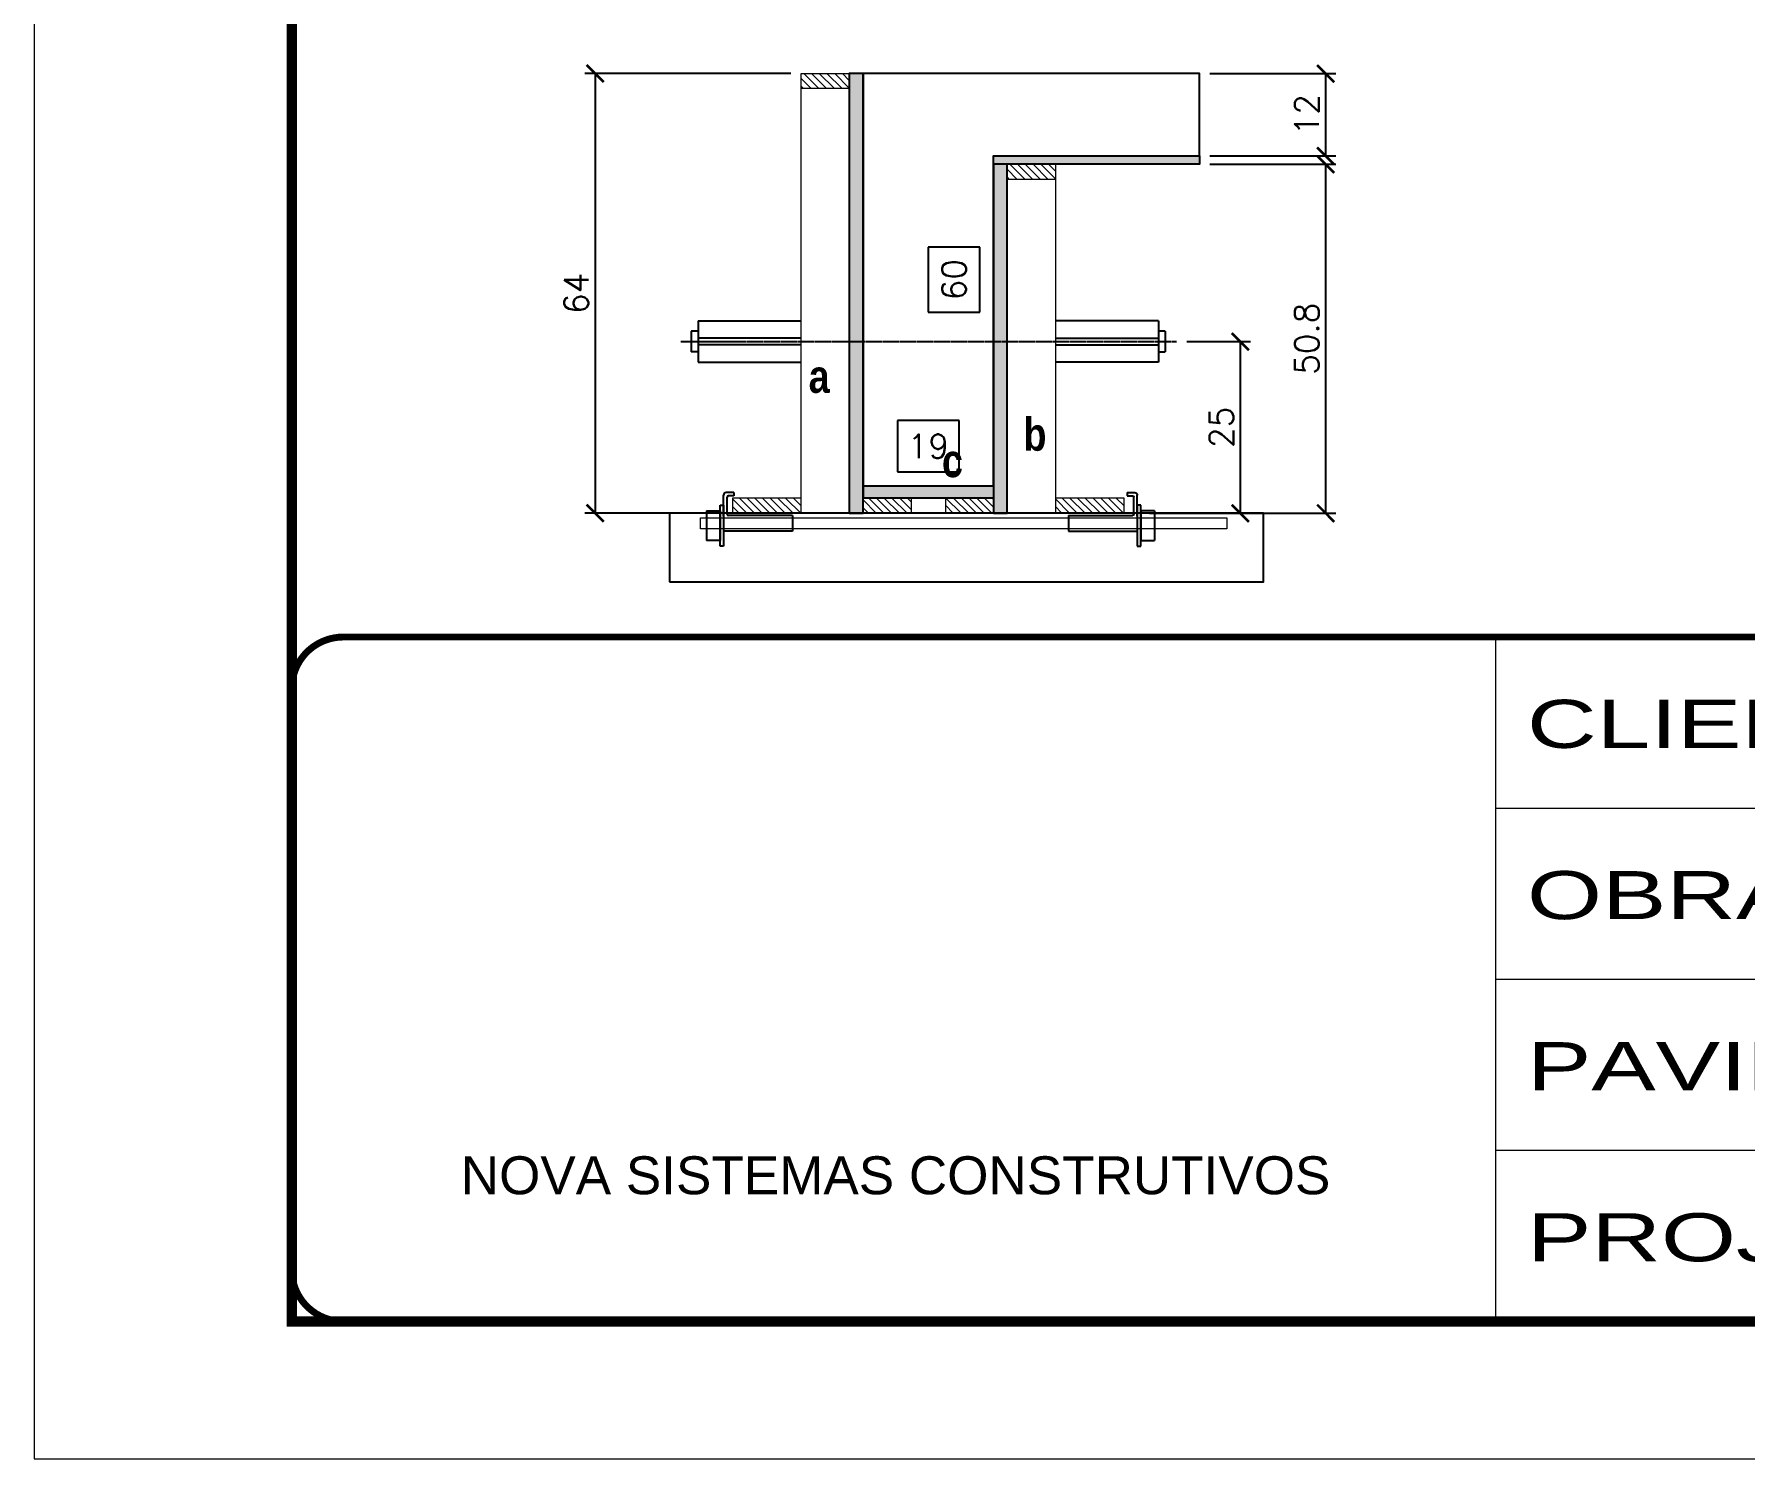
# Model space of a CAD drawing. Extents: x -20960 to -5926, y -2106 to 21915.
# Drawn here: x -10622 to -10123.9, y 10528.2 to 10943 of the extents above; entities that cross this region are included whole.
import ezdxf

# ---------------------------------------------------------------- set-up
doc = ezdxf.new("R2010")
doc.units = 0
for name, pattern in [('CONTINUO', [0]), ('DASHED', [0.75, 0.5, -0.25]), ('HIDDEN', [0.375, 0.25, -0.125])]:
    doc.linetypes.add(name, pattern=pattern)
for name, color, linetype in [('barrote', 251, 'Continuous'), ('COTA', 241, 'Continuous'), ('Cota Seção (2x)', 4, 'Continuous'), ('detalhes', 4, 'Continuous'), ('Painéis', 200, 'Continuous'), ('presilha', 1, 'Continuous'), ('TENSOR', 3, 'Continuous')]:
    doc.layers.add(name, color=color, linetype=linetype)
for name, color, linetype, lineweight in [('CONCRETO', 251, 'Continuous', 25), ('Folhas', 255, 'Continuous', 9), ('Hachura', 251, 'Continuous', 9), ('Madeira', 126, 'Continuous', 18), ('SARRAFO DE PRESSAO', 251, 'DASHED', 9), ('SCO-___-LAJ', 2, 'Continuous', 0)]:
    doc.layers.add(name, color=color, linetype=linetype, lineweight=lineweight)
doc.styles.add('ARIAL', font='arial.ttf')
doc.styles.add('Romans', font='romans.shx')
doc.styles.add('TECNICA', font='techb___.ttf', dxfattribs={"height": 10})
doc.styles.add('Tecnologia', font='')
doc.styles.get('Tecnologia').set_extended_font_data('Forgotten Futurist')
doc.dimstyles.new('Cota Seção (2x)', dxfattribs={"dimtxt": 7, "dimasz": 5, "dimexe": 3, "dimexo": 3, "dimgap": 2, "dimtad": 3, "dimdec": 1, "dimlfac": 0.5, "dimzin": 12, "dimdsep": 46, "dimtxsty": 'Romans', "dimblk": 'ARCHTICK', "dimcen": 0, "dimclrd": 4, "dimclre": 4, "dimclrt": 1, "dimadec": 1, "dimazin": 3, "dimtfac": 1, "dimtdec": 1, "dimtmove": 0, "dimatfit": 3, "dimldrblk": 'OBLIQUE', "dimfxl": 1, "dimtolj": 1, "dimtzin": 12, "dimarcsym": 0})
doc.dimstyles.new('Cota Seção interna', dxfattribs={"dimtxt": 7, "dimasz": 6, "dimexe": 0.18, "dimexo": 2, "dimgap": -4, "dimtad": 3, "dimdec": 1, "dimlfac": 0.5, "dimzin": 12, "dimdsep": 46, "dimtxsty": 'Romans', "dimblk": 'ARCHTICK', "dimcen": 0.09, "dimse1": 1, "dimse2": 1, "dimsd1": 1, "dimsd2": 1, "dimclrd": 180, "dimclre": 5, "dimclrt": 1, "dimadec": 0, "dimazin": 3, "dimtfac": 1, "dimtdec": 1, "dimtofl": 0, "dimtmove": 0, "dimatfit": 3, "dimldrblk": 'ARCHTICK', "dimfxl": 1, "dimtolj": 1, "dimtzin": 0, "dimarcsym": 0})

# ---------------------------------------------------------------- blocks, each defined once
blk = doc.blocks.new('9999999999')
at = {"color": 30, "linetype": 'CONTINUO'}
for p, q in [((98564.56, 34230.21), (98564.56, 34429.45)), ((98564.56, 34379.64), (99583.98, 34379.64)), ((98564.56, 34329.83), (99487.98, 34329.83)), ((98564.56, 34280.02), (99487.98, 34280.02))]:
    blk.add_line(p, q, dxfattribs=at)
at = {"color": 30, "linetype": 'CONTINUO', "const_width": 2}
blk.add_lwpolyline([(99583.98, 34230.21), (99583.98, 34414.45, 0.414214), (99568.98, 34429.45), (98228.98, 34429.45, 0.414214), (98213.98, 34414.45), (98213.98, 34245.21, 0.414214), (98228.98, 34230.21), (99583.98, 34230.21)], format="xyb", dxfattribs=at)
at = {"layer": 'Folhas'}
blk.add_lwpolyline([(98138.98, 34190.21), (99623.98, 34190.21), (99623.98, 35240.21), (98138.98, 35240.21)], close=True, dxfattribs=at)
at = {"layer": 'Folhas', "color": 30, "const_width": 3}
blk.add_lwpolyline([(98213.98, 34230.21), (99583.98, 34230.21), (99583.98, 35200.21), (98213.98, 35200.21)], close=True, dxfattribs=at)
at = {"color": 7, "linetype": 'Continuous', "ltscale": 5, "style": 'ARIAL'}
blk.add_text('NOVA SISTEMAS CONSTRUTIVOS', height=11.0592, dxfattribs=at).set_placement((98263.19, 34267.21))
at = {"layer": 'Folhas', "color": 7, "style": 'Tecnologia', "width": 1.5}
for s, p in [('CLIENTE:', (98573.65, 34397.17)), ('OBRA:', (98573.65, 34347.31)), ('PAVIMENTO:', (98573.65, 34297.5)), ('PROJETO:', (98573.65, 34247.69))]:
    blk.add_text(s, height=14, dxfattribs=at).set_placement(p)
blk = doc.blocks.new('_ArchTick')
at = {"color": 0, "linetype": 'ByBlock', "const_width": 0.15}
blk.add_lwpolyline([(-0.5, -0.5), (0.5, 0.5)], dxfattribs=at)
blk = doc.blocks.new('*D1279')
at = {"layer": 'COTA', "color": 4, "lineweight": -2, "transparency": 16777216}
for p, q in [((-10279.67, 10905.11), (-10242.95, 10905.11)), ((-10245.95, 10803.51), (-10245.95, 10905.11)), ((-10297.27, 10803.51), (-10242.95, 10803.51))]:
    blk.add_line(p, q, dxfattribs=at)
at = {"layer": 'Defpoints', "color": 0, "transparency": 16777216}
for p in [(-10282.67, 10905.11), (-10245.95, 10905.11), (-10300.27, 10803.51)]:
    blk.add_point(p, dxfattribs=at)
at = {"layer": 'COTA', "color": 4, "lineweight": -2, "transparency": 16777216, "xscale": 5, "yscale": 5, "zscale": 5}
for p, rotation in [((-10245.95, 10905.11), 90), ((-10245.95, 10803.51), 270)]:
    blk.add_blockref('_ArchTick', p, dxfattribs=dict(at, rotation=rotation))
at = {"layer": 'COTA', "color": 1, "transparency": 16777216, "insert": (-10251.45, 10854.31), "char_height": 7, "attachment_point": 5, "rotation": 90, "style": 'Romans'}
blk.add_mtext('\\A1;50.8', dxfattribs=at)
blk = doc.blocks.new('_Oblique')
at = {"color": 0, "linetype": 'ByBlock', "lineweight": -2}
blk.add_line((-0.5, -0.5), (0.5, 0.5), dxfattribs=at)
blk = doc.blocks.new('*D1280')
at = {"layer": 'COTA', "color": 4, "lineweight": -2, "transparency": 16777216}
for p, q in [((-10279.67, 10931.51), (-10242.95, 10931.51)), ((-10245.95, 10907.51), (-10245.95, 10931.51)), ((-10279.67, 10907.51), (-10242.95, 10907.51))]:
    blk.add_line(p, q, dxfattribs=at)
at = {"layer": 'Defpoints', "color": 0, "transparency": 16777216}
for p in [(-10282.67, 10931.51), (-10245.95, 10931.51), (-10282.67, 10907.51)]:
    blk.add_point(p, dxfattribs=at)
at = {"layer": 'COTA', "color": 4, "lineweight": -2, "transparency": 16777216, "xscale": 5, "yscale": 5, "zscale": 5}
for p, rotation in [((-10245.95, 10931.51), 90), ((-10245.95, 10907.51), 270)]:
    blk.add_blockref('_ArchTick', p, dxfattribs=dict(at, rotation=rotation))
at = {"layer": 'COTA', "color": 1, "transparency": 16777216, "insert": (-10251.45, 10919.51), "char_height": 7, "attachment_point": 5, "rotation": 90, "style": 'Romans'}
blk.add_mtext('\\A1;12', dxfattribs=at)
blk = doc.blocks.new('*D1281')
at = {"layer": 'Cota Seção (2x)', "color": 180, "lineweight": -2, "transparency": 16777216}
for p, q in [((-10346.67, 10881.01), (-10361.67, 10881.01)), ((-10361.67, 10881.01), (-10361.67, 10862.01)), ((-10346.67, 10862.01), (-10346.67, 10881.01)), ((-10361.67, 10862.01), (-10346.67, 10862.01))]:
    blk.add_line(p, q, dxfattribs=at)
at = {"layer": 'Defpoints', "color": 0, "transparency": 16777216}
for p in [(-10342.67, 10931.51), (-10342.67, 10931.51), (-10342.67, 10811.51)]:
    blk.add_point(p, dxfattribs=at)
at = {"layer": 'Cota Seção (2x)', "color": 1, "transparency": 16777216, "insert": (-10354.17, 10871.51), "char_height": 7, "attachment_point": 5, "rotation": 90, "style": 'Romans'}
blk.add_mtext('\\A1;60', dxfattribs=at)
blk = doc.blocks.new('PRESILHA METÁLICA 1')
at = {"layer": 'presilha'}
for p, q in [((6, 15.5), (7.5, 15.5)), ((6, -2.5), (6, 15.5)), ((7.5, 10.64), (7.5, 19.86)), ((7.5, 15.5), (7.5, -2.5)), ((12, 21), (8.64, 21)), ((9, 11.57), (9, 18.93)), ((12, 19.5), (9.57, 19.5)), ((12, 21), (12, 19.5)), ((0, 13), (6, 13)), ((0, 13), (0, 0)), ((6, 13), (6, 0)), ((37.5, 11), (9.57, 11)), ((37.5, 11), (37.5, 4.1)), ((6, 0), (0, 0)), ((37.5, 4.1), (7.5, 4.1)), ((7.5, -2.5), (6, -2.5))]:
    blk.add_line(p, q, dxfattribs=at)
for centre, radius, start, end in [((8.64, 19.86), 1.14, 90, 180), ((9.57, 18.93), 0.57, 90, 180), ((9.57, 11.57), 0.57, 180, 270)]:
    blk.add_arc(centre, radius, start, end, dxfattribs=at)
blk = doc.blocks.new('*D1282')
at = {"layer": 'Cota Seção (2x)', "color": 180, "lineweight": -2, "transparency": 16777216}
for p, q in [((-10352.67, 10830.51), (-10370.67, 10830.51)), ((-10370.67, 10830.51), (-10370.67, 10815.51)), ((-10352.67, 10815.51), (-10352.67, 10830.51)), ((-10370.67, 10815.51), (-10352.67, 10815.51))]:
    blk.add_line(p, q, dxfattribs=at)
at = {"layer": 'Defpoints', "color": 0, "transparency": 16777216}
for p in [(-10342.67, 10811.51), (-10380.67, 10803.51), (-10342.67, 10803.51)]:
    blk.add_point(p, dxfattribs=at)
at = {"layer": 'Cota Seção (2x)', "color": 1, "transparency": 16777216, "insert": (-10361.67, 10823.01), "char_height": 7, "attachment_point": 5, "style": 'Romans'}
blk.add_mtext('\\A1;19', dxfattribs=at)
blk = doc.blocks.new('*D1283')
at = {"layer": 'COTA', "color": 4, "lineweight": -2, "transparency": 16777216}
for p, q in [((-10401.67, 10931.51), (-10461.64, 10931.51)), ((-10458.64, 10931.51), (-10458.64, 10803.51)), ((-10401.67, 10803.51), (-10461.64, 10803.51))]:
    blk.add_line(p, q, dxfattribs=at)
at = {"layer": 'Defpoints', "color": 0, "transparency": 16777216}
for p in [(-10398.67, 10931.51), (-10458.64, 10803.51), (-10398.67, 10803.51)]:
    blk.add_point(p, dxfattribs=at)
at = {"layer": 'COTA', "color": 4, "lineweight": -2, "transparency": 16777216, "xscale": 5, "yscale": 5, "zscale": 5}
for p, rotation in [((-10458.64, 10931.51), 90), ((-10458.64, 10803.51), 270)]:
    blk.add_blockref('_ArchTick', p, dxfattribs=dict(at, rotation=rotation))
at = {"layer": 'COTA', "color": 1, "transparency": 16777216, "insert": (-10464.14, 10867.51), "char_height": 7, "attachment_point": 5, "rotation": 90, "style": 'Romans'}
blk.add_mtext('\\A1;64', dxfattribs=at)
blk = doc.blocks.new('*D1284')
at = {"layer": 'COTA', "color": 4, "lineweight": -2, "transparency": 16777216}
for p, q in [((-10286.37, 10853.48), (-10267.81, 10853.48)), ((-10270.81, 10853.48), (-10270.81, 10803.51)), ((-10286.37, 10803.51), (-10267.81, 10803.51))]:
    blk.add_line(p, q, dxfattribs=at)
at = {"layer": 'Defpoints', "color": 0, "transparency": 16777216}
for p in [(-10289.37, 10853.48), (-10289.37, 10803.51), (-10270.81, 10803.51)]:
    blk.add_point(p, dxfattribs=at)
at = {"layer": 'COTA', "color": 4, "lineweight": -2, "transparency": 16777216, "xscale": 5, "yscale": 5, "zscale": 5}
for p, rotation in [((-10270.81, 10853.48), 90), ((-10270.81, 10803.51), 270)]:
    blk.add_blockref('_ArchTick', p, dxfattribs=dict(at, rotation=rotation))
at = {"layer": 'COTA', "color": 1, "transparency": 16777216, "insert": (-10276.31, 10828.49), "char_height": 7, "attachment_point": 5, "rotation": 90, "style": 'Romans'}
blk.add_mtext('\\A1;25', dxfattribs=at)

msp = doc.modelspace()

# ---------------------------------------------------------------- hatches: boundary and pattern name
at = {"layer": 'Hachura'}
h = msp.add_hatch(dxfattribs=at)
h.set_pattern_fill('ANSI31', color=256, scale=0.5, angle=270, style=0)
h.set_pattern_definition([(315, (12507.1505, 2623.864), (1.12253202, 1.12253202), [])])
h.paths.add_polyline_path([(-10398.67, 10927.11), (-10398.67, 10931.51), (-10384.67, 10931.51), (-10384.67, 10927.11)])
h = msp.add_hatch(color=256, dxfattribs=at)
h.dxf.hatch_style = 1
h.paths.add_polyline_path([(-10380.67, 10931.51), (-10384.67, 10931.51), (-10384.67, 10803.51), (-10380.67, 10803.51)])
h = msp.add_hatch(color=256, dxfattribs=at)
h.dxf.hatch_style = 1
h.paths.add_polyline_path([(-10342.67, 10905.11), (-10342.67, 10907.51), (-10282.67, 10907.51), (-10282.67, 10905.11)])
h = msp.add_hatch(color=256, dxfattribs=at)
h.dxf.hatch_style = 1
h.paths.add_polyline_path([(-10338.67, 10905.11), (-10342.67, 10905.11), (-10342.67, 10803.51), (-10338.67, 10803.51)])
h = msp.add_hatch(dxfattribs=at)
h.set_pattern_fill('ANSI31', color=256, scale=0.5, angle=270, style=0)
h.set_pattern_definition([(315, (12567.1505, 2597.464), (1.12253202, 1.12253202), [])])
h.paths.add_polyline_path([(-10338.67, 10900.71), (-10338.67, 10905.11), (-10324.67, 10905.11), (-10324.67, 10900.71)])
h = msp.add_hatch(color=256, dxfattribs=at)
h.dxf.hatch_style = 1
h.paths.add_polyline_path([(-10380.67, 10807.91), (-10380.67, 10811.51), (-10342.67, 10811.51), (-10342.67, 10807.91)])
h = msp.add_hatch(dxfattribs=at)
h.set_pattern_fill('ANSI31', color=256, scale=0.5, angle=270, style=0)
h.set_pattern_definition([(315, (12473.1505, 2573.864), (1.12253202, 1.12253202), [])])
h.paths.add_polyline_path([(-10398.67, 10803.51), (-10398.67, 10807.91), (-10418.67, 10807.91), (-10418.67, 10803.51)])
h = msp.add_hatch(dxfattribs=at)
h.set_pattern_fill('ANSI31', color=256, scale=0.5, angle=270, style=0)
h.set_pattern_definition([(315, (12575.9526, 2573.864), (1.12253202, 1.12253202), [])])
h.paths.add_polyline_path([(-10380.67, 10803.51), (-10380.67, 10807.91), (-10366.67, 10807.91), (-10366.67, 10803.51)])
h = msp.add_hatch(dxfattribs=at)
h.set_pattern_fill('ANSI31', color=256, scale=0.5, angle=270, style=0)
h.set_pattern_definition([(315, (12575.9505, 2573.864), (1.12253202, 1.12253202), [])])
h.paths.add_polyline_path([(-10342.67, 10803.51), (-10342.67, 10807.91), (-10356.67, 10807.91), (-10356.67, 10803.51)])
h = msp.add_hatch(dxfattribs=at)
h.set_pattern_fill('ANSI31', color=256, scale=0.5, angle=270, style=0)
h.set_pattern_definition([(315, (12567.1505, 2573.864), (1.12253202, 1.12253202), [])])
h.paths.add_polyline_path([(-10304.67, 10803.51), (-10304.67, 10807.91), (-10324.67, 10807.91), (-10324.67, 10803.51)])

# ---------------------------------------------------------------- linework, layer by layer
at = {"ltscale": 3}
for p, q in [((-10428.67, 10859.48), (-10428.67, 10847.48)), ((-10428.67, 10859.48), (-10398.67, 10859.48)), ((-10294.67, 10859.48), (-10324.67, 10859.48)), ((-10294.67, 10859.48), (-10294.67, 10847.48)), ((-10430.67, 10856.48), (-10430.67, 10850.48)), ((-10428.67, 10856.48), (-10430.67, 10856.48)), ((-10398.67, 10854.48), (-10428.67, 10854.48)), ((-10324.67, 10854.48), (-10294.67, 10854.48)), ((-10292.67, 10856.48), (-10294.67, 10856.48)), ((-10292.67, 10856.48), (-10292.67, 10850.48)), ((-10428.67, 10850.48), (-10430.67, 10850.48)), ((-10398.67, 10852.48), (-10428.67, 10852.48)), ((-10324.67, 10852.48), (-10294.67, 10852.48)), ((-10294.67, 10850.48), (-10292.67, 10850.48)), ((-10428.67, 10847.48), (-10398.67, 10847.48)), ((-10294.67, 10847.48), (-10324.67, 10847.48))]:
    msp.add_line(p, q, dxfattribs=at)
at = {"layer": 'barrote'}
msp.add_lwpolyline([(-10437.03, 10783.51), (-10264.07, 10783.51), (-10264.07, 10803.51), (-10437.03, 10803.51)], close=True, dxfattribs=at)
at = {"layer": 'CONCRETO'}
msp.add_lwpolyline([(-10342.67, 10907.51), (-10282.67, 10907.51), (-10282.67, 10931.51), (-10380.67, 10931.51), (-10380.67, 10807.91), (-10380.67, 10807.91), (-10380.67, 10811.51), (-10342.67, 10811.51)], close=True, dxfattribs=at)
at = {"layer": 'Madeira'}
for points in [[(-10398.67, 10927.11), (-10398.67, 10931.51), (-10384.67, 10931.51), (-10384.67, 10927.11)], [(-10398.67, 10931.51), (-10384.67, 10931.51), (-10384.67, 10803.51), (-10398.67, 10803.51)], [(-10338.67, 10900.71), (-10338.67, 10905.11), (-10324.67, 10905.11), (-10324.67, 10900.71)], [(-10338.67, 10905.11), (-10324.67, 10905.11), (-10324.67, 10803.51), (-10338.67, 10803.51)], [(-10398.67, 10803.51), (-10398.67, 10807.91), (-10418.67, 10807.91), (-10418.67, 10803.51)], [(-10380.67, 10803.51), (-10380.67, 10807.91), (-10366.67, 10807.91), (-10366.67, 10803.51)], [(-10342.67, 10803.51), (-10342.67, 10807.91), (-10356.67, 10807.91), (-10356.67, 10803.51)], [(-10304.67, 10803.51), (-10304.67, 10807.91), (-10324.67, 10807.91), (-10324.67, 10803.51)]]:
    msp.add_lwpolyline(points, close=True, dxfattribs=at)
at = {"layer": 'Painéis'}
for points in [[(-10380.67, 10931.51), (-10384.67, 10931.51), (-10384.67, 10803.51), (-10380.67, 10803.51)], [(-10342.67, 10905.11), (-10342.67, 10907.51), (-10282.67, 10907.51), (-10282.67, 10905.11)], [(-10338.67, 10905.11), (-10342.67, 10905.11), (-10342.67, 10803.51), (-10338.67, 10803.51)], [(-10380.67, 10807.91), (-10380.67, 10811.51), (-10342.67, 10811.51), (-10342.67, 10807.91)]]:
    msp.add_lwpolyline(points, close=True, dxfattribs=at)
at = {"layer": 'SCO-___-LAJ', "color": 1}
msp.add_lwpolyline([(-10428.03, 10802.17), (-10274.73, 10802.17), (-10274.73, 10798.97), (-10428.03, 10798.97)], close=True, dxfattribs=at)
at = {"layer": 'TENSOR', "linetype": 'HIDDEN', "ltscale": 0.5}
msp.add_line((-10433.67, 10853.48), (-10289.37, 10853.48), dxfattribs=at)

# ---------------------------------------------------------------- block references
at = {"layer": 'presilha', "yscale": 0.6666666666666666, "zscale": 0.6666666666666666}
for p, xscale in [((-10426.25, 10795.54), 0.6666666666666666), ((-10295.8, 10795.54), -0.6666666666666666)]:
    msp.add_blockref('PRESILHA METÁLICA 1', p, dxfattribs=dict(at, xscale=xscale))
at = {"layer": 'SARRAFO DE PRESSAO', "color": 6, "linetype": 'ByBlock'}
msp.add_blockref('9999999999', (-108760.98, -23661.99), dxfattribs=at)

# ---------------------------------------------------------------- texts
at = {"layer": 'detalhes', "style": 'TECNICA'}
for s, p in [('a', (-10396.5, 10838.54)), ('b', (-10333.96, 10821.7)), ('c', (-10357.69, 10814))]:
    msp.add_text(s, height=9.6, dxfattribs=at).set_placement(p)

# ---------------------------------------------------------------- dimensions: what is measured, and where the dimension line sits
at = {"layer": 'COTA'}
for base, p1, p2, picture, middle in [((-10458.64, 10803.51), (-10398.67, 10931.51), (-10398.67, 10803.51), '*D1283', (-10464.14, 10867.51)), ((-10245.95, 10931.51), (-10282.67, 10907.51), (-10282.67, 10931.51), '*D1280', (-10251.45, 10919.51)), ((-10245.95, 10905.11), (-10300.27, 10803.51), (-10282.67, 10905.11), '*D1279', (-10251.45, 10854.31)), ((-10270.81, 10803.51), (-10289.37, 10853.48), (-10289.37, 10803.51), '*D1284', (-10276.31, 10828.49))]:
    dim = msp.add_linear_dim(base=base, p1=p1, p2=p2, angle=90, dimstyle='Cota Seção (2x)', dxfattribs=at)
    dim.commit()
    dim.dimension.update_dxf_attribs({"geometry": picture, "text_midpoint": middle})
at = {"layer": 'Cota Seção (2x)'}
dim = msp.add_linear_dim(base=(-10342.67, 10931.51), p1=(-10342.67, 10811.51), p2=(-10342.67, 10931.51), angle=90, dimstyle='Cota Seção interna', dxfattribs=at)
dim.commit()
dim.dimension.update_dxf_attribs({"geometry": '*D1281', "text_midpoint": (-10354.17, 10871.51)})
dim = msp.add_linear_dim(base=(-10342.67, 10811.51), p1=(-10380.67, 10803.51), p2=(-10342.67, 10803.51), dimstyle='Cota Seção interna', dxfattribs=at)
dim.commit()
dim.dimension.update_dxf_attribs({"geometry": '*D1282', "text_midpoint": (-10361.67, 10823.01)})

doc.saveas('drawing.dxf')
